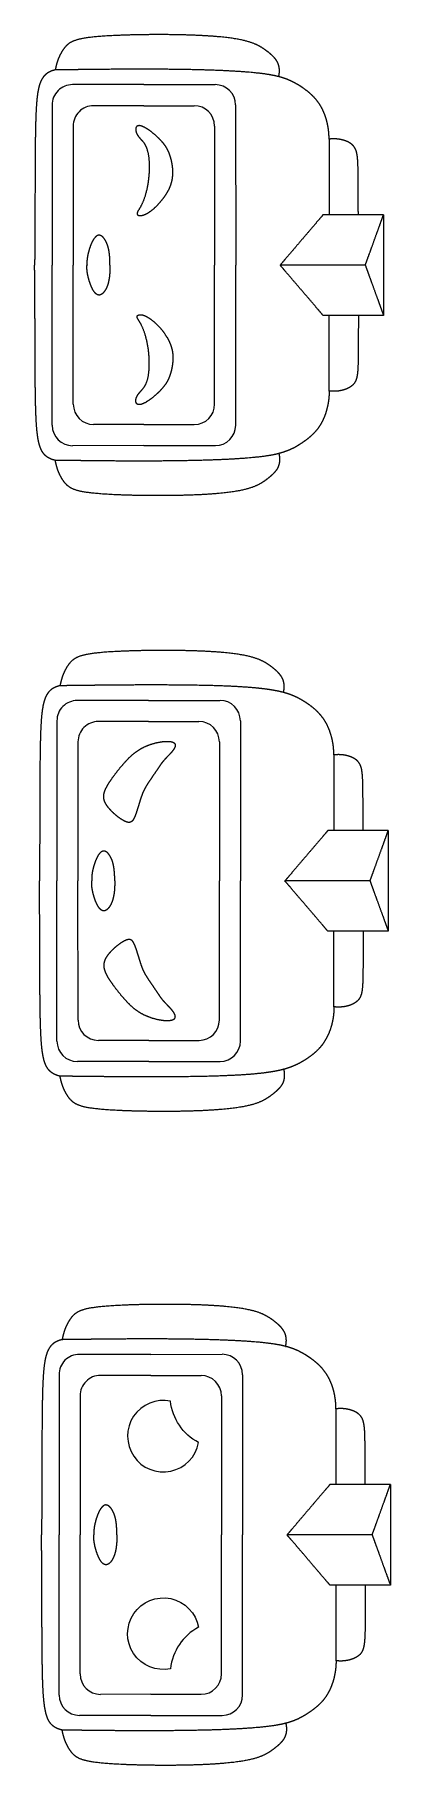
# Model space of a CAD drawing. Header units: millimetres. Extents: x -453 to 52, y -260 to 689.
# Drawn here: x -53 to 52, y -260 to 249 of the extents above; entities that cross this region are included whole.
import ezdxf

# ---------------------------------------------------------------- set-up
doc = ezdxf.new("R2010")
doc.units = ezdxf.units.MM
doc.layers.get('0').update_dxf_attribs({"linetype": 'CONTINUOUS'})

msp = doc.modelspace()

# ---------------------------------------------------------------- linework, layer by layer
for p, q in [((-20.59, 234.27), (-41.61, 234.27)), ((-20.59, 234.27), (0.42, 234.28)), ((-47.61, 228.27), (-47.59, 181.16)), ((-20.59, 228.07), (-35.4, 228.07)), ((-20.59, 228.07), (-5.78, 228.08)), ((6.42, 228.28), (6.44, 181.17)), ((-41.4, 222.07), (-41.39, 181.16)), ((0.22, 222.08), (0.24, 181.17)), ((49.97, 195.99), (49.98, 166.38)), ((-47.58, 134.05), (-47.59, 181.16)), ((-41.38, 140.25), (-41.39, 181.16)), ((0.25, 140.27), (0.24, 181.17)), ((6.45, 134.07), (6.44, 181.17)), ((44.6, 181.16), (19.53, 181.16)), ((-20.57, 134.26), (-35.38, 134.26)), ((-20.57, 134.26), (-5.75, 134.26)), ((-20.56, 128.06), (-41.58, 128.05)), ((-20.56, 128.06), (0.45, 128.07)), ((-19.19, 53.11), (-40.2, 53.1)), ((-19.19, 53.11), (1.82, 53.12)), ((-46.2, 47.1), (-46.19, 0)), ((-19.19, 46.91), (-34, 46.91)), ((-19.19, 46.91), (-4.37, 46.91)), ((7.83, 47.12), (7.84, 0.01)), ((-40, 40.9), (-39.99, 0)), ((1.63, 40.91), (1.64, 0.01)), ((51.37, 14.83), (51.38, -14.78)), ((1.65, -40.9), (1.64, 0.01)), ((7.85, -47.1), (7.84, 0.01)), ((46, -0.01), (20.93, 0)), ((-46.18, -47.11), (-46.19, 0)), ((-39.98, -40.91), (-39.99, 0)), ((-19.16, -46.9), (-33.98, -46.91)), ((-19.16, -46.9), (-4.35, -46.9)), ((-19.16, -53.1), (-40.17, -53.11)), ((-19.16, -53.1), (1.85, -53.1)), ((-18.56, -139.27), (-39.58, -139.27)), ((-18.56, -139.27), (2.45, -139.26)), ((-45.58, -145.28), (-45.56, -192.38)), ((-18.56, -145.47), (-33.38, -145.47)), ((-18.56, -145.47), (-3.75, -145.47)), ((8.45, -145.26), (8.46, -192.37)), ((-39.38, -151.48), (-39.36, -192.38)), ((2.25, -151.46), (2.26, -192.37)), ((52, -177.55), (52, -207.16)), ((-45.55, -239.49), (-45.56, -192.38)), ((-39.35, -233.29), (-39.36, -192.38)), ((2.27, -233.28), (2.26, -192.37)), ((8.48, -239.48), (8.46, -192.37)), ((46.62, -192.39), (21.56, -192.38)), ((-18.54, -239.28), (-33.35, -239.29)), ((-18.54, -239.28), (-3.72, -239.28)), ((-18.54, -245.48), (-39.55, -245.49)), ((-18.54, -245.48), (2.48, -245.48))]:
    msp.add_line(p, q)
for points in [[(-4.49, -165.22, -0.248548), (-12.75, -153.01, 2.449085)], [(-12.75, -231.76, -2.449085), (-4.49, -219.55, 0.248548)]]:
    msp.add_lwpolyline(points, format="xyb", close=True)
for centre, start, end in [((-41.61, 228.27), 90.0157, 180.0157), ((0.42, 228.28), 0.0157, 90.0157), ((-35.4, 222.07), 90.0157, 180.0157), ((-5.78, 222.08), 0.0157, 90.0157), ((-35.38, 140.26), 180.0157, 270.0157), ((-5.75, 140.26), -89.9843, 0.0157), ((-41.58, 134.05), 180.0157, 270.0157), ((0.45, 134.07), -89.9843, 0.0157), ((-40.2, 47.1), 90.0157, 180.0157), ((1.83, 47.12), 0.0157, 90.0157), ((-34, 40.91), 90.0157, 180.0157), ((-4.37, 40.91), 0.0157, 90.0157), ((-33.98, -40.91), 180.0157, 270.0157), ((-4.35, -40.9), -89.9843, 0.0157), ((-40.18, -47.11), 180.0157, 270.0157), ((1.85, -47.1), -89.9843, 0.0157), ((-39.58, -145.27), 90.0157, 180.0157), ((2.45, -145.26), 0.0157, 90.0157), ((-33.38, -151.47), 90.0157, 180.0157), ((-3.75, -151.47), 0.0157, 90.0157), ((-33.35, -233.29), 180.0157, 270.0157), ((-3.73, -233.28), -89.9843, 0.0157), ((-39.55, -239.49), 180.0157, 270.0157), ((2.48, -239.48), -89.9843, 0.0157)]:
    msp.add_arc(centre, 6, start, end)
for points in [[(19.13, 236.61), (19.2, 236.91), (19.3, 237.48), (19.37, 238.31), (19.32, 239.32), (19, 240.46), (18.46, 241.46), (17.72, 242.36), (16.85, 243.17), (15.92, 243.93), (14.93, 244.67), (13.84, 245.39), (12.55, 246.08), (10.9, 246.73), (8.79, 247.32), (6.1, 247.83), (2.81, 248.25), (-1.03, 248.57), (-5.34, 248.8), (-9.98, 248.94), (-14.79, 249), (-19.6, 248.98), (-24.23, 248.9), (-28.53, 248.76), (-32.35, 248.55), (-35.6, 248.28), (-38.22, 247.95), (-40.25, 247.52), (-41.75, 246.97), (-42.87, 246.29), (-43.72, 245.47), (-44.42, 244.53), (-45.02, 243.54), (-45.52, 242.55), (-45.9, 241.62), (-46.23, 240.62), (-46.45, 239.77), (-46.59, 239.16), (-46.67, 238.77), (-46.71, 238.59)], [(-46.71, 238.59), (-46.97, 238.53), (-47.49, 238.4), (-48.2, 238.15), (-49.04, 237.71), (-49.9, 236.97), (-50.58, 236.05), (-51.11, 234.94), (-51.52, 233.65), (-51.82, 232.17), (-52.05, 230.46), (-52.23, 228.5), (-52.36, 226.26), (-52.45, 223.71), (-52.52, 220.86), (-52.57, 217.73), (-52.6, 214.36), (-52.62, 210.83), (-52.64, 207.21), (-52.65, 203.58), (-52.65, 200.02), (-52.66, 196.6), (-52.67, 193.38), (-52.68, 190.39), (-52.7, 187.65), (-52.72, 185.19), (-52.74, 183.44), (-52.75, 182.25), (-52.77, 181.51), (-52.77, 181.16)], [(-46.71, 238.59), (-46.71, 238.59), (-46.71, 238.59), (-46.71, 238.58), (-46.71, 238.58), (-46.71, 238.58), (-46.71, 238.58), (-46.71, 238.58), (-46.71, 238.58), (-46.71, 238.58)], [(-46.68, 238.59), (-46.68, 238.59), (-46.68, 238.59), (-46.69, 238.59), (-46.69, 238.59), (-46.7, 238.59), (-46.7, 238.59), (-46.7, 238.59), (-46.71, 238.59), (-46.71, 238.59)], [(-36.2, 238.71), (-36.62, 238.71), (-37.46, 238.7), (-38.71, 238.69), (-40.39, 238.67), (-42.49, 238.64), (-44.16, 238.62), (-45.42, 238.61), (-46.26, 238.6), (-46.68, 238.59)], [(19.13, 236.61), (18.23, 236.85), (16.16, 237.29), (12.21, 237.83), (5.42, 238.34), (-5.37, 238.72), (-16.04, 238.83), (-25.48, 238.82), (-32.51, 238.76), (-36.2, 238.71)], [(33.94, 218.23), (33.94, 218.47), (33.94, 218.96), (33.91, 219.68), (33.83, 220.65), (33.65, 221.88), (33.39, 223.11), (33.06, 224.35), (32.64, 225.57), (32.13, 226.77), (31.52, 227.92), (30.81, 229.02), (30.01, 230.04), (29.13, 230.98), (28.18, 231.84), (27.2, 232.62), (26.2, 233.34), (25.2, 234), (24.18, 234.61), (23.11, 235.18), (21.95, 235.7), (20.91, 236.09), (20.06, 236.36), (19.45, 236.53), (19.13, 236.61)], [(-22.57, 222.05), (-22.47, 222.12), (-22.22, 222.22), (-21.76, 222.25), (-20.96, 222.03), (-19.76, 221.39), (-18.48, 220.49), (-17.25, 219.48), (-16.14, 218.45), (-15.21, 217.47), (-14.45, 216.54), (-13.85, 215.62), (-13.37, 214.68), (-12.96, 213.67), (-12.62, 212.58), (-12.34, 211.41), (-12.14, 210.18), (-12.03, 208.92), (-12.05, 207.64), (-12.2, 206.36), (-12.52, 205.08), (-13.02, 203.79), (-13.69, 202.5), (-14.53, 201.21), (-15.53, 199.93), (-16.64, 198.71), (-17.82, 197.62), (-19, 196.72), (-20.13, 196.08), (-21.12, 195.74), (-21.91, 195.7), (-22.44, 195.89), (-22.66, 196.24), (-22.56, 196.69), (-22.19, 197.31), (-21.63, 198.19), (-20.98, 199.44), (-20.34, 201.1), (-19.77, 203.12), (-19.32, 205.42), (-19.05, 207.83), (-18.96, 210.21), (-19.06, 212.4), (-19.35, 214.29), (-19.79, 215.78), (-20.36, 216.89), (-21.01, 217.71), (-21.67, 218.39), (-22.28, 219.08), (-22.76, 219.88), (-23.03, 220.77), (-23.02, 221.42), (-22.86, 221.8), (-22.68, 221.98), (-22.57, 222.05)], [(42.56, 195.99), (42.56, 196.59), (42.55, 197.76), (42.55, 199.46), (42.54, 201.59), (42.53, 204.04), (42.52, 206.26), (42.51, 208.25), (42.47, 210.02), (42.42, 211.56), (42.32, 212.87), (42.16, 213.99), (41.92, 214.92), (41.56, 215.69), (41.07, 216.35), (40.43, 216.9), (39.67, 217.36), (38.82, 217.74), (37.9, 218.02), (36.93, 218.22), (35.95, 218.32), (35.15, 218.33), (34.55, 218.3), (34.15, 218.26), (33.94, 218.23)], [(33.94, 218.23), (33.94, 217.34), (33.94, 215.56), (33.95, 212.89), (33.95, 209.33), (33.95, 204.88), (33.95, 201.32), (33.95, 198.65), (33.95, 196.87), (33.95, 195.98)], [(32.17, 195.98), (31.67, 195.39), (30.66, 194.2), (29.14, 192.43), (27.11, 190.06), (24.59, 187.09), (22.56, 184.72), (21.05, 182.94), (20.03, 181.76), (19.53, 181.16)], [(33.95, 195.98), (33.88, 195.98), (33.74, 195.98), (33.53, 195.98), (33.24, 195.98), (32.89, 195.98), (32.6, 195.98), (32.39, 195.98), (32.24, 195.98), (32.17, 195.98)], [(42.56, 195.99), (42.21, 195.99), (41.53, 195.99), (40.49, 195.99), (39.12, 195.99), (37.4, 195.99), (36.02, 195.98), (34.99, 195.98), (34.3, 195.98), (33.95, 195.98)], [(49.97, 195.99), (49.67, 195.99), (49.08, 195.99), (48.19, 195.99), (47, 195.99), (45.52, 195.99), (44.34, 195.99), (43.45, 195.99), (42.85, 195.99), (42.56, 195.99)], [(44.6, 181.16), (44.81, 181.75), (45.24, 182.94), (45.89, 184.72), (46.75, 187.09), (47.82, 190.06), (48.68, 192.43), (49.32, 194.21), (49.75, 195.4), (49.97, 195.99)], [(-30.58, 181.16), (-30.57, 181.32), (-30.57, 181.63), (-30.58, 182.1), (-30.59, 182.71), (-30.63, 183.47), (-30.7, 184.22), (-30.79, 184.97), (-30.92, 185.72), (-31.09, 186.46), (-31.33, 187.2), (-31.63, 187.92), (-32, 188.62), (-32.44, 189.23), (-32.95, 189.71), (-33.49, 189.98), (-34.05, 190), (-34.61, 189.73), (-35.14, 189.18), (-35.64, 188.41), (-36.09, 187.48), (-36.48, 186.45), (-36.8, 185.41), (-37.06, 184.4), (-37.24, 183.45), (-37.35, 182.58), (-37.38, 181.97), (-37.36, 181.55), (-37.34, 181.29), (-37.33, 181.16)], [(-46.68, 123.73), (-46.94, 123.79), (-47.46, 123.92), (-48.17, 124.17), (-49.01, 124.61), (-49.87, 125.35), (-50.55, 126.27), (-51.08, 127.37), (-51.49, 128.66), (-51.79, 130.15), (-52.03, 131.86), (-52.2, 133.81), (-52.33, 136.06), (-52.43, 138.6), (-52.5, 141.45), (-52.55, 144.59), (-52.58, 147.95), (-52.61, 151.48), (-52.62, 155.1), (-52.63, 158.73), (-52.64, 162.29), (-52.65, 165.71), (-52.66, 168.94), (-52.68, 171.93), (-52.7, 174.66), (-52.72, 177.12), (-52.74, 178.87), (-52.75, 180.06), (-52.77, 180.8), (-52.77, 181.16)], [(-30.58, 181.16), (-30.57, 181.01), (-30.57, 180.7), (-30.58, 180.23), (-30.59, 179.62), (-30.63, 178.86), (-30.7, 178.1), (-30.79, 177.36), (-30.92, 176.61), (-31.09, 175.87), (-31.32, 175.13), (-31.62, 174.4), (-32, 173.71), (-32.44, 173.09), (-32.94, 172.62), (-33.49, 172.34), (-34.05, 172.33), (-34.6, 172.6), (-35.14, 173.14), (-35.63, 173.91), (-36.08, 174.85), (-36.47, 175.87), (-36.8, 176.92), (-37.05, 177.93), (-37.24, 178.88), (-37.35, 179.74), (-37.37, 180.36), (-37.36, 180.78), (-37.34, 181.04), (-37.33, 181.16)], [(32.18, 166.38), (31.67, 166.97), (30.66, 168.15), (29.14, 169.93), (27.12, 172.29), (24.59, 175.25), (22.56, 177.62), (21.05, 179.39), (20.03, 180.57), (19.53, 181.16)], [(44.6, 181.16), (44.81, 180.57), (45.24, 179.38), (45.89, 177.61), (46.75, 175.25), (47.82, 172.29), (48.68, 169.93), (49.33, 168.15), (49.76, 166.97), (49.98, 166.38)], [(-22.55, 140.28), (-22.45, 140.21), (-22.2, 140.11), (-21.73, 140.08), (-20.93, 140.3), (-19.74, 140.94), (-18.46, 141.84), (-17.23, 142.85), (-16.12, 143.88), (-15.19, 144.86), (-14.44, 145.8), (-13.83, 146.71), (-13.35, 147.65), (-12.94, 148.66), (-12.6, 149.75), (-12.33, 150.92), (-12.12, 152.15), (-12.02, 153.42), (-12.03, 154.7), (-12.19, 155.98), (-12.51, 157.26), (-13.01, 158.54), (-13.68, 159.83), (-14.52, 161.13), (-15.52, 162.4), (-16.63, 163.62), (-17.81, 164.71), (-19, 165.61), (-20.12, 166.25), (-21.11, 166.59), (-21.9, 166.63), (-22.43, 166.44), (-22.65, 166.09), (-22.55, 165.64), (-22.18, 165.02), (-21.62, 164.14), (-20.97, 162.89), (-20.33, 161.23), (-19.76, 159.21), (-19.31, 156.92), (-19.03, 154.5), (-18.94, 152.12), (-19.04, 149.93), (-19.33, 148.04), (-19.77, 146.55), (-20.34, 145.44), (-20.99, 144.62), (-21.65, 143.94), (-22.26, 143.25), (-22.74, 142.45), (-23.01, 141.56), (-23, 140.91), (-22.83, 140.53), (-22.66, 140.35), (-22.55, 140.28)], [(33.96, 166.38), (33.89, 166.38), (33.75, 166.38), (33.53, 166.38), (33.25, 166.38), (32.89, 166.38), (32.61, 166.38), (32.39, 166.38), (32.25, 166.38), (32.18, 166.38)], [(42.57, 166.38), (42.56, 165.78), (42.56, 164.61), (42.56, 162.91), (42.55, 160.77), (42.55, 158.33), (42.54, 156.11), (42.52, 154.11), (42.49, 152.35), (42.43, 150.81), (42.34, 149.49), (42.18, 148.38), (41.94, 147.45), (41.58, 146.67), (41.09, 146.02), (40.45, 145.46), (39.69, 145), (38.84, 144.63), (37.92, 144.34), (36.95, 144.15), (35.97, 144.04), (35.17, 144.03), (34.57, 144.07), (34.17, 144.11), (33.96, 144.13)], [(33.96, 144.13), (33.96, 145.02), (33.96, 146.8), (33.96, 149.47), (33.96, 153.03), (33.96, 157.48), (33.96, 161.04), (33.96, 163.71), (33.96, 165.49), (33.96, 166.38)], [(42.57, 166.38), (42.22, 166.38), (41.53, 166.38), (40.5, 166.38), (39.12, 166.38), (37.4, 166.38), (36.03, 166.38), (35, 166.38), (34.31, 166.38), (33.96, 166.38)], [(49.98, 166.38), (49.68, 166.38), (49.09, 166.38), (48.2, 166.38), (47.01, 166.38), (45.53, 166.38), (44.34, 166.38), (43.46, 166.38), (42.86, 166.38), (42.57, 166.38)], [(33.96, 144.13), (33.96, 143.89), (33.96, 143.41), (33.93, 142.68), (33.85, 141.71), (33.67, 140.48), (33.42, 139.25), (33.08, 138.02), (32.66, 136.79), (32.15, 135.6), (31.55, 134.44), (30.84, 133.34), (30.04, 132.32), (29.15, 131.38), (28.21, 130.52), (27.23, 129.74), (26.23, 129.02), (25.23, 128.36), (24.21, 127.75), (23.14, 127.18), (21.98, 126.66), (20.94, 126.27), (20.09, 126), (19.48, 125.83), (19.16, 125.74)], [(19.16, 125.74), (19.23, 125.45), (19.33, 124.87), (19.41, 124.05), (19.35, 123.03), (19.04, 121.9), (18.49, 120.89), (17.75, 120), (16.89, 119.18), (15.95, 118.42), (14.97, 117.68), (13.88, 116.96), (12.58, 116.27), (10.94, 115.62), (8.82, 115.03), (6.13, 114.52), (2.85, 114.1), (-0.99, 113.77), (-5.3, 113.54), (-9.94, 113.4), (-14.75, 113.34), (-19.56, 113.35), (-24.19, 113.43), (-28.49, 113.57), (-32.31, 113.78), (-35.56, 114.04), (-38.19, 114.38), (-40.21, 114.8), (-41.72, 115.35), (-42.83, 116.03), (-43.69, 116.85), (-44.39, 117.79), (-44.99, 118.78), (-45.48, 119.77), (-45.87, 120.7), (-46.2, 121.7), (-46.42, 122.55), (-46.56, 123.16), (-46.64, 123.54), (-46.68, 123.73)], [(-46.68, 123.73), (-46.68, 123.73), (-46.68, 123.73), (-46.68, 123.73), (-46.68, 123.74), (-46.68, 123.74), (-46.68, 123.74), (-46.68, 123.74), (-46.68, 123.74), (-46.68, 123.74)], [(-46.65, 123.73), (-46.65, 123.73), (-46.65, 123.73), (-46.65, 123.73), (-46.66, 123.73), (-46.66, 123.73), (-46.67, 123.73), (-46.67, 123.73), (-46.67, 123.73), (-46.68, 123.73)], [(-36.17, 123.61), (-36.59, 123.61), (-37.43, 123.62), (-38.68, 123.64), (-40.36, 123.66), (-42.46, 123.68), (-44.13, 123.7), (-45.39, 123.71), (-46.23, 123.72), (-46.65, 123.73)], [(19.16, 125.74), (18.26, 125.5), (16.19, 125.06), (12.24, 124.52), (5.45, 124), (-5.34, 123.62), (-16, 123.5), (-25.45, 123.51), (-32.48, 123.57), (-36.17, 123.61)], [(-45.28, 57.43), (-45.28, 57.43), (-45.29, 57.43), (-45.29, 57.42), (-45.3, 57.42), (-45.3, 57.42)], [(-45.3, 57.42), (-45.3, 57.42), (-45.3, 57.42), (-45.3, 57.42), (-45.3, 57.42), (-45.3, 57.41)], [(-34.8, 57.55), (-35.22, 57.55), (-36.05, 57.54), (-37.31, 57.52), (-38.99, 57.5), (-41.08, 57.48), (-42.76, 57.46), (-44.02, 57.44), (-44.86, 57.43), (-45.28, 57.43)], [(-23.21, 19.04), (-23.14, 19.22), (-23, 19.58), (-22.8, 20.18), (-22.51, 21.05), (-22.16, 22.19), (-21.82, 23.31), (-21.5, 24.35), (-21.18, 25.28), (-20.84, 26.13), (-20.46, 26.94), (-20, 27.77), (-19.44, 28.67), (-18.78, 29.65), (-18.07, 30.69), (-17.36, 31.72), (-16.71, 32.68), (-16.14, 33.53), (-15.66, 34.24), (-15.22, 34.85), (-14.73, 35.44), (-14.12, 36.09), (-13.38, 36.84), (-12.57, 37.7), (-11.84, 38.59), (-11.35, 39.45), (-11.25, 40.18), (-11.63, 40.72), (-12.48, 41.03), (-13.7, 41.12), (-15.16, 41.01), (-16.75, 40.73), (-18.32, 40.31), (-19.82, 39.76), (-21.2, 39.09), (-22.47, 38.32), (-23.64, 37.44), (-24.74, 36.46), (-25.79, 35.38), (-26.83, 34.22), (-27.85, 32.99), (-28.83, 31.74), (-29.76, 30.49), (-30.61, 29.28), (-31.34, 28.12), (-31.92, 27.03), (-32.3, 26.01), (-32.47, 25.04), (-32.41, 24.11), (-32.11, 23.19), (-31.59, 22.25), (-30.87, 21.31), (-30, 20.39), (-29.05, 19.51), (-28.07, 18.72), (-27.13, 18.06), (-26.28, 17.57), (-25.53, 17.26), (-24.9, 17.17), (-24.38, 17.29), (-23.94, 17.64), (-23.64, 18.1), (-23.43, 18.54), (-23.29, 18.87), (-23.21, 19.04)], [(43.96, 14.82), (43.96, 15.42), (43.96, 16.6), (43.95, 18.3), (43.95, 20.43), (43.94, 22.87), (43.93, 25.1), (43.91, 27.09), (43.88, 28.85), (43.82, 30.39), (43.72, 31.71), (43.57, 32.82), (43.32, 33.75), (42.96, 34.53), (42.47, 35.19), (41.84, 35.74), (41.08, 36.2), (40.22, 36.57), (39.3, 36.86), (38.34, 37.05), (37.35, 37.16), (36.56, 37.17), (35.95, 37.13), (35.55, 37.09), (35.35, 37.07)], [(35.35, 37.07), (35.35, 36.18), (35.35, 34.4), (35.35, 31.73), (35.35, 28.17), (35.35, 23.72), (35.35, 20.16), (35.36, 17.49), (35.36, 15.71), (35.36, 14.82)], [(33.58, 14.82), (33.07, 14.23), (32.06, 13.04), (30.54, 11.26), (28.52, 8.89), (25.99, 5.93), (23.97, 3.56), (22.45, 1.78), (21.44, 0.59), (20.93, 0)], [(35.36, 14.82), (35, 14.82), (34.64, 14.82), (34.29, 14.82), (33.93, 14.82), (33.58, 14.82)], [(46, -0.01), (46.21, 0.59), (46.64, 1.77), (47.29, 3.55), (48.15, 5.93), (49.22, 8.89), (50.08, 11.27), (50.73, 13.05), (51.16, 14.24), (51.37, 14.83)], [(-29.17, 0), (-29.17, 0.16), (-29.17, 0.47), (-29.17, 0.93), (-29.19, 1.55), (-29.23, 2.31), (-29.3, 3.06), (-29.39, 3.81), (-29.52, 4.55), (-29.69, 5.29), (-29.92, 6.03), (-30.22, 6.76), (-30.6, 7.45), (-31.04, 8.07), (-31.54, 8.55), (-32.09, 8.82), (-32.65, 8.84), (-33.2, 8.56), (-33.74, 8.02), (-34.24, 7.25), (-34.68, 6.31), (-35.07, 5.29), (-35.4, 4.24), (-35.65, 3.23), (-35.84, 2.28), (-35.94, 1.42), (-35.97, 0.8), (-35.96, 0.38), (-35.94, 0.12), (-35.92, 0)], [(33.58, -14.78), (33.08, -14.19), (32.07, -13.01), (30.55, -11.24), (28.52, -8.87), (25.99, -5.91), (23.97, -3.55), (22.45, -1.77), (21.44, -0.59), (20.93, 0)], [(-29.17, 0), (-29.17, -0.16), (-29.17, -0.47), (-29.17, -0.93), (-29.19, -1.55), (-29.23, -2.31), (-29.29, -3.06), (-29.39, -3.81), (-29.51, -4.55), (-29.69, -5.29), (-29.92, -6.03), (-30.22, -6.76), (-30.59, -7.45), (-31.04, -8.07), (-31.54, -8.55), (-32.08, -8.82), (-32.64, -8.84), (-33.2, -8.57), (-33.73, -8.02), (-34.23, -7.25), (-34.68, -6.32), (-35.07, -5.29), (-35.4, -4.25), (-35.65, -3.24), (-35.83, -2.29), (-35.94, -1.42), (-35.97, -0.81), (-35.96, -0.39), (-35.94, -0.13), (-35.92, 0)], [(46, -0.01), (46.21, -0.6), (46.65, -1.78), (47.29, -3.55), (48.15, -5.92), (49.23, -8.87), (50.09, -11.24), (50.73, -13.01), (51.16, -14.19), (51.38, -14.78)], [(35.37, -14.78), (35.01, -14.78), (34.65, -14.78), (34.3, -14.78), (33.94, -14.78), (33.58, -14.78)], [(43.97, -14.78), (43.97, -15.38), (43.97, -16.56), (43.96, -18.26), (43.96, -20.39), (43.95, -22.84), (43.94, -25.06), (43.92, -27.05), (43.89, -28.81), (43.84, -30.35), (43.74, -31.67), (43.59, -32.78), (43.34, -33.71), (42.98, -34.49), (42.49, -35.15), (41.86, -35.7), (41.1, -36.16), (40.24, -36.54), (39.32, -36.82), (38.36, -37.02), (37.37, -37.12), (36.58, -37.13), (35.97, -37.1), (35.57, -37.06), (35.37, -37.03)], [(35.37, -37.03), (35.37, -36.14), (35.37, -34.36), (35.37, -31.69), (35.37, -28.13), (35.37, -23.68), (35.37, -20.12), (35.37, -17.45), (35.37, -15.67), (35.37, -14.78)], [(-23.2, -19.04), (-23.13, -19.21), (-22.99, -19.58), (-22.78, -20.18), (-22.5, -21.05), (-22.15, -22.19), (-21.81, -23.31), (-21.48, -24.35), (-21.16, -25.28), (-20.83, -26.13), (-20.45, -26.93), (-19.98, -27.76), (-19.42, -28.66), (-18.77, -29.65), (-18.06, -30.68), (-17.35, -31.72), (-16.69, -32.68), (-16.12, -33.52), (-15.64, -34.23), (-15.2, -34.85), (-14.71, -35.43), (-14.1, -36.08), (-13.36, -36.83), (-12.55, -37.69), (-11.82, -38.59), (-11.33, -39.44), (-11.23, -40.18), (-11.61, -40.71), (-12.45, -41.02), (-13.67, -41.12), (-15.14, -41.01), (-16.72, -40.72), (-18.3, -40.3), (-19.79, -39.75), (-21.18, -39.09), (-22.45, -38.32), (-23.62, -37.44), (-24.72, -36.46), (-25.77, -35.38), (-26.81, -34.22), (-27.83, -32.99), (-28.81, -31.74), (-29.75, -30.5), (-30.6, -29.28), (-31.33, -28.12), (-31.9, -27.03), (-32.29, -26.01), (-32.46, -25.05), (-32.4, -24.11), (-32.1, -23.19), (-31.57, -22.25), (-30.85, -21.31), (-29.99, -20.39), (-29.04, -19.51), (-28.06, -18.72), (-27.12, -18.06), (-26.27, -17.57), (-25.52, -17.26), (-24.89, -17.17), (-24.37, -17.29), (-23.93, -17.64), (-23.63, -18.1), (-23.42, -18.54), (-23.27, -18.87), (-23.2, -19.04)], [(-45.27, -57.43), (-45.27, -57.43), (-45.27, -57.43), (-45.27, -57.43), (-45.27, -57.43), (-45.27, -57.42)], [(-45.24, -57.44), (-45.25, -57.44), (-45.26, -57.44), (-45.26, -57.43), (-45.27, -57.43), (-45.27, -57.43)], [(-34.77, -57.55), (-35.18, -57.55), (-36.02, -57.54), (-37.28, -57.53), (-38.96, -57.51), (-41.05, -57.48), (-42.73, -57.47), (-43.99, -57.45), (-44.83, -57.44), (-45.24, -57.44)], [(21.16, -136.93), (21.22, -136.63), (21.33, -136.06), (21.4, -135.23), (21.35, -134.22), (21.03, -133.09), (20.48, -132.08), (19.74, -131.19), (18.88, -130.37), (17.94, -129.61), (16.96, -128.87), (15.87, -128.15), (14.57, -127.46), (12.93, -126.81), (10.81, -126.22), (8.13, -125.71), (4.84, -125.29), (1, -124.97), (-3.31, -124.74), (-7.95, -124.6), (-12.76, -124.54), (-17.57, -124.56), (-22.2, -124.64), (-26.5, -124.79), (-30.32, -124.99), (-33.57, -125.26), (-36.2, -125.6), (-38.22, -126.02), (-39.72, -126.57), (-40.84, -127.25), (-41.69, -128.07), (-42.4, -129.01), (-42.99, -130.01), (-43.49, -130.99), (-43.88, -131.92), (-44.2, -132.92), (-44.42, -133.77), (-44.56, -134.38), (-44.64, -134.77), (-44.68, -134.96)], [(-44.68, -134.96), (-44.95, -135.01), (-45.46, -135.14), (-46.17, -135.39), (-47.01, -135.83), (-47.87, -136.57), (-48.56, -137.49), (-49.08, -138.6), (-49.49, -139.89), (-49.79, -141.38), (-50.02, -143.08), (-50.2, -145.04), (-50.33, -147.28), (-50.43, -149.83), (-50.49, -152.68), (-50.54, -155.81), (-50.57, -159.18), (-50.6, -162.71), (-50.61, -166.33), (-50.62, -169.96), (-50.63, -173.52), (-50.63, -176.94), (-50.64, -180.17), (-50.66, -183.16), (-50.67, -185.89), (-50.69, -188.35), (-50.71, -190.1), (-50.73, -191.29), (-50.74, -192.03), (-50.74, -192.39)], [(-44.65, -134.95), (-44.65, -134.95), (-44.65, -134.95), (-44.66, -134.95), (-44.66, -134.95), (-44.67, -134.95), (-44.67, -134.95), (-44.68, -134.96), (-44.68, -134.96), (-44.68, -134.96)], [(-44.68, -134.96), (-44.68, -134.96), (-44.68, -134.96), (-44.68, -134.96), (-44.68, -134.96), (-44.68, -134.96), (-44.68, -134.96), (-44.68, -134.96), (-44.68, -134.96), (-44.68, -134.96)], [(-34.17, -134.83), (-34.59, -134.83), (-35.43, -134.84), (-36.69, -134.86), (-38.36, -134.88), (-40.46, -134.9), (-42.14, -134.92), (-43.39, -134.94), (-44.23, -134.95), (-44.65, -134.95)], [(21.16, -136.93), (20.26, -136.69), (18.18, -136.25), (14.24, -135.71), (7.45, -135.2), (-3.34, -134.83), (-14.01, -134.71), (-23.46, -134.72), (-30.48, -134.79), (-34.17, -134.83)], [(35.97, -155.31), (35.97, -155.07), (35.97, -154.59), (35.94, -153.86), (35.85, -152.89), (35.68, -151.66), (35.42, -150.43), (35.09, -149.2), (34.67, -147.97), (34.16, -146.78), (33.55, -145.62), (32.84, -144.53), (32.04, -143.5), (31.15, -142.56), (30.21, -141.71), (29.23, -140.92), (28.23, -140.21), (27.23, -139.55), (26.21, -138.93), (25.14, -138.37), (23.98, -137.84), (22.94, -137.46), (22.08, -137.19), (21.47, -137.01), (21.16, -136.93)], [(44.59, -177.55), (44.58, -176.96), (44.58, -175.78), (44.58, -174.08), (44.57, -171.95), (44.56, -169.5), (44.55, -167.28), (44.53, -165.29), (44.5, -163.52), (44.45, -161.99), (44.35, -160.67), (44.19, -159.56), (43.95, -158.63), (43.59, -157.85), (43.1, -157.19), (42.46, -156.64), (41.7, -156.18), (40.85, -155.8), (39.92, -155.52), (38.96, -155.32), (37.98, -155.22), (37.18, -155.21), (36.58, -155.25), (36.17, -155.28), (35.97, -155.31)], [(35.97, -155.31), (35.97, -156.2), (35.97, -157.98), (35.97, -160.65), (35.98, -164.21), (35.98, -168.66), (35.98, -172.22), (35.98, -174.89), (35.98, -176.67), (35.98, -177.56)], [(34.2, -177.56), (33.69, -178.15), (32.68, -179.34), (31.17, -181.12), (29.14, -183.49), (26.61, -186.45), (24.59, -188.82), (23.07, -190.6), (22.06, -191.79), (21.56, -192.38)], [(35.98, -177.56), (35.91, -177.56), (35.77, -177.56), (35.55, -177.56), (35.27, -177.56), (34.91, -177.56), (34.63, -177.56), (34.41, -177.56), (34.27, -177.56), (34.2, -177.56)], [(44.59, -177.55), (44.24, -177.55), (43.55, -177.55), (42.52, -177.56), (41.14, -177.56), (39.42, -177.56), (38.05, -177.56), (37.01, -177.56), (36.33, -177.56), (35.98, -177.56)], [(52, -177.55), (51.7, -177.55), (51.11, -177.55), (50.22, -177.55), (49.03, -177.55), (47.55, -177.55), (46.36, -177.55), (45.47, -177.55), (44.88, -177.55), (44.59, -177.55)], [(46.62, -192.39), (46.84, -191.79), (47.27, -190.61), (47.91, -188.83), (48.77, -186.45), (49.85, -183.48), (50.71, -181.11), (51.35, -179.33), (51.78, -178.14), (52, -177.55)], [(-28.55, -192.38), (-28.55, -192.22), (-28.55, -191.91), (-28.55, -191.45), (-28.56, -190.83), (-28.61, -190.07), (-28.67, -189.32), (-28.76, -188.57), (-28.89, -187.83), (-29.06, -187.08), (-29.3, -186.35), (-29.6, -185.62), (-29.97, -184.93), (-30.42, -184.31), (-30.92, -183.83), (-31.46, -183.56), (-32.02, -183.54), (-32.58, -183.82), (-33.11, -184.36), (-33.61, -185.13), (-34.06, -186.07), (-34.45, -187.09), (-34.77, -188.13), (-35.03, -189.15), (-35.21, -190.1), (-35.32, -190.96), (-35.35, -191.58), (-35.34, -191.99), (-35.31, -192.26), (-35.3, -192.38)], [(-44.65, -249.81), (-44.91, -249.75), (-45.43, -249.62), (-46.14, -249.37), (-46.98, -248.93), (-47.84, -248.2), (-48.53, -247.28), (-49.06, -246.17), (-49.46, -244.88), (-49.76, -243.39), (-50, -241.69), (-50.17, -239.73), (-50.31, -237.49), (-50.4, -234.94), (-50.47, -232.09), (-50.52, -228.96), (-50.56, -225.59), (-50.58, -222.06), (-50.59, -218.44), (-50.61, -214.81), (-50.62, -211.25), (-50.63, -207.83), (-50.64, -204.6), (-50.65, -201.61), (-50.67, -198.88), (-50.69, -196.42), (-50.71, -194.67), (-50.73, -193.48), (-50.74, -192.74), (-50.74, -192.39)], [(-28.55, -192.38), (-28.55, -192.53), (-28.54, -192.85), (-28.55, -193.31), (-28.56, -193.93), (-28.6, -194.69), (-28.67, -195.44), (-28.76, -196.19), (-28.89, -196.93), (-29.06, -197.67), (-29.29, -198.41), (-29.59, -199.14), (-29.97, -199.83), (-30.41, -200.45), (-30.92, -200.93), (-31.46, -201.2), (-32.02, -201.22), (-32.57, -200.94), (-33.11, -200.4), (-33.61, -199.63), (-34.06, -198.7), (-34.45, -197.67), (-34.77, -196.63), (-35.03, -195.61), (-35.21, -194.67), (-35.32, -193.8), (-35.35, -193.19), (-35.34, -192.77), (-35.31, -192.51), (-35.3, -192.38)], [(34.21, -207.16), (33.7, -206.57), (32.69, -205.39), (31.17, -203.62), (29.15, -201.25), (26.62, -198.29), (24.59, -195.93), (23.07, -194.15), (22.06, -192.97), (21.56, -192.38)], [(46.62, -192.39), (46.84, -192.98), (47.27, -194.16), (47.92, -195.93), (48.78, -198.3), (49.85, -201.25), (50.71, -203.62), (51.36, -205.39), (51.79, -206.57), (52, -207.16)], [(35.99, -207.16), (35.92, -207.16), (35.78, -207.16), (35.56, -207.16), (35.28, -207.16), (34.92, -207.16), (34.64, -207.16), (34.42, -207.16), (34.28, -207.16), (34.21, -207.16)], [(44.59, -207.16), (44.59, -207.76), (44.59, -208.94), (44.59, -210.63), (44.58, -212.77), (44.57, -215.21), (44.57, -217.44), (44.55, -219.43), (44.52, -221.19), (44.46, -222.73), (44.37, -224.05), (44.21, -225.16), (43.97, -226.09), (43.61, -226.87), (43.11, -227.53), (42.48, -228.08), (41.72, -228.54), (40.87, -228.92), (39.94, -229.2), (38.98, -229.4), (38, -229.5), (37.2, -229.51), (36.6, -229.48), (36.19, -229.44), (35.99, -229.41)], [(35.99, -229.41), (35.99, -228.52), (35.99, -226.74), (35.99, -224.07), (35.99, -220.51), (35.99, -216.06), (35.99, -212.5), (35.99, -209.83), (35.99, -208.05), (35.99, -207.16)], [(44.59, -207.16), (44.25, -207.16), (43.56, -207.16), (42.53, -207.16), (41.15, -207.16), (39.43, -207.16), (38.06, -207.16), (37.02, -207.16), (36.33, -207.16), (35.99, -207.16)], [(52, -207.16), (51.71, -207.16), (51.11, -207.16), (50.23, -207.16), (49.04, -207.16), (47.56, -207.16), (46.37, -207.16), (45.48, -207.16), (44.89, -207.16), (44.59, -207.16)], [(35.99, -229.41), (35.99, -229.65), (35.99, -230.14), (35.96, -230.86), (35.88, -231.83), (35.7, -233.06), (35.45, -234.29), (35.11, -235.53), (34.69, -236.75), (34.18, -237.95), (33.57, -239.1), (32.87, -240.2), (32.07, -241.22), (31.18, -242.16), (30.24, -243.02), (29.25, -243.8), (28.26, -244.52), (27.25, -245.18), (26.24, -245.79), (25.17, -246.36), (24.01, -246.89), (22.97, -247.27), (22.11, -247.54), (21.5, -247.72), (21.19, -247.8)], [(21.19, -247.8), (21.25, -248.1), (21.36, -248.67), (21.43, -249.5), (21.38, -250.51), (21.06, -251.65), (20.52, -252.65), (19.78, -253.55), (18.91, -254.36), (17.98, -255.12), (16.99, -255.86), (15.91, -256.58), (14.61, -257.27), (12.97, -257.92), (10.85, -258.51), (8.16, -259.03), (4.88, -259.45), (1.03, -259.77), (-3.27, -260), (-7.91, -260.15), (-12.72, -260.21), (-17.53, -260.19), (-22.17, -260.11), (-26.46, -259.97), (-30.28, -259.77), (-33.53, -259.5), (-36.16, -259.17), (-38.18, -258.74), (-39.69, -258.2), (-40.8, -257.52), (-41.66, -256.7), (-42.36, -255.75), (-42.96, -254.76), (-43.45, -253.77), (-43.84, -252.85), (-44.17, -251.84), (-44.39, -250.99), (-44.53, -250.38), (-44.61, -250), (-44.65, -249.81)], [(21.19, -247.8), (20.29, -248.04), (18.21, -248.48), (14.27, -249.03), (7.48, -249.54), (-3.31, -249.92), (-13.98, -250.04), (-23.43, -250.03), (-30.45, -249.97), (-34.14, -249.93)], [(-44.65, -249.81), (-44.65, -249.81), (-44.65, -249.81), (-44.65, -249.81), (-44.65, -249.81), (-44.65, -249.81), (-44.65, -249.8), (-44.65, -249.8), (-44.65, -249.8), (-44.65, -249.8)], [(-44.62, -249.82), (-44.62, -249.82), (-44.62, -249.82), (-44.63, -249.81), (-44.63, -249.81), (-44.64, -249.81), (-44.64, -249.81), (-44.64, -249.81), (-44.65, -249.81), (-44.65, -249.81)], [(-34.14, -249.93), (-34.56, -249.93), (-35.4, -249.92), (-36.66, -249.9), (-38.33, -249.89), (-40.43, -249.86), (-42.1, -249.84), (-43.36, -249.83), (-44.2, -249.82), (-44.62, -249.82)]]:
    msp.add_open_spline(points, degree=5)
for points, knots in [([(20.53, 55.45), (20.6, 55.74), (20.7, 56.32), (20.78, 57.15), (20.72, 58.16), (20.41, 59.29), (19.86, 60.3), (19.12, 61.19), (18.25, 62.01), (17.32, 62.77), (16.33, 63.51), (15.25, 64.22), (13.95, 64.92), (12.3, 65.57), (10.19, 66.16), (7.5, 66.67), (4.21, 67.09), (0.37, 67.41), (-3.94, 67.64), (-8.58, 67.78), (-13.39, 67.83), (-18.2, 67.82), (-22.84, 67.73), (-27.13, 67.59), (-30.95, 67.39), (-34.2, 67.12), (-36.83, 66.78), (-38.85, 66.35), (-40.35, 65.81), (-41.47, 65.13), (-42.32, 64.31), (-43.02, 63.36), (-43.62, 62.37), (-44.11, 61.38), (-44.5, 60.46), (-44.83, 59.45), (-45.05, 58.6), (-45.19, 57.99), (-45.27, 57.61), (-45.3, 57.42)], [0, 0, 0, 0, 0, 0, 0.0285714, 0.0571429, 0.0857143, 0.1142857, 0.1428571, 0.1714286, 0.2, 0.2285714, 0.2571429, 0.2857143, 0.3142857, 0.3428571, 0.3714286, 0.4, 0.4285714, 0.4571429, 0.4857143, 0.5142857, 0.5428571, 0.5714286, 0.6, 0.6285714, 0.6571429, 0.6857143, 0.7142857, 0.7428571, 0.7714286, 0.8, 0.8285714, 0.8571429, 0.8857143, 0.9142857, 0.9428571, 0.9714286, 0.9997666, 0.9997666, 0.9997666, 0.9997666, 0.9997666, 0.9997666]), ([(-45.3, 57.42), (-45.57, 57.37), (-46.08, 57.24), (-46.79, 56.99), (-47.63, 56.55), (-48.49, 55.81), (-49.18, 54.89), (-49.71, 53.79), (-50.11, 52.5), (-50.41, 51.01), (-50.65, 49.31), (-50.82, 47.35), (-50.95, 45.11), (-51.05, 42.57), (-51.12, 39.71), (-51.17, 36.58), (-51.2, 33.21), (-51.22, 29.68), (-51.23, 26.06), (-51.24, 22.43), (-51.25, 18.87), (-51.26, 15.45), (-51.27, 12.22), (-51.28, 9.23), (-51.3, 6.49), (-51.32, 4.03), (-51.33, 2.28), (-51.35, 1.09), (-51.36, 0.35), (-51.37, -0.01)], [0.0008218, 0.0008218, 0.0008218, 0.0008218, 0.0008218, 0.0008218, 0.04, 0.08, 0.12, 0.16, 0.2, 0.24, 0.28, 0.32, 0.36, 0.4, 0.44, 0.48, 0.52, 0.56, 0.6, 0.64, 0.68, 0.72, 0.76, 0.8, 0.84, 0.88, 0.92, 0.96, 1, 1, 1, 1, 1, 1]), ([(20.53, 55.45), (20.35, 55.5), (19.72, 55.66), (18.57, 55.92), (16.76, 56.26), (14, 56.63), (10.29, 56.97), (5.94, 57.24), (0.91, 57.44), (-4.8, 57.57), (-11.21, 57.65), (-18.32, 57.67), (-24.56, 57.65), (-29.56, 57.61), (-33.03, 57.57), (-34.8, 57.55)], [0.5826508, 0.5826508, 0.5826508, 0.5826508, 0.5826508, 0.5826508, 0.6, 0.64, 0.68, 0.72, 0.76, 0.8, 0.84, 0.88, 0.92, 0.96, 1, 1, 1, 1, 1, 1]), ([(35.35, 37.07), (35.35, 37.4), (35.34, 38.06), (35.29, 39.06), (35.13, 40.4), (34.78, 42.1), (34.28, 43.79), (33.62, 45.45), (32.78, 47.04), (31.75, 48.51), (30.56, 49.82), (29.26, 50.98), (27.89, 52), (26.49, 52.91), (25.07, 53.73), (23.67, 54.41), (22.43, 54.88), (21.44, 55.2), (20.78, 55.38), (20.53, 55.45)], [0, 0, 0, 0, 0, 0, 0.04, 0.08, 0.12, 0.16, 0.2, 0.24, 0.28, 0.32, 0.36, 0.4, 0.44, 0.48, 0.52, 0.56, 0.5826508, 0.5826508, 0.5826508, 0.5826508, 0.5826508, 0.5826508]), ([(43.96, 14.82), (43.31, 14.82), (41.94, 14.82), (40.22, 14.82), (38.5, 14.82), (36.78, 14.82), (35.71, 14.82), (35.36, 14.82)], [0.4163978, 0.4163978, 0.4163978, 0.4163978, 0.4163978, 0.4163978, 0.6, 0.8, 0.8998493, 0.8998493, 0.8998493, 0.8998493, 0.8998493, 0.8998493]), ([(51.37, 14.83), (50.66, 14.83), (49.24, 14.83), (47.75, 14.83), (46.27, 14.83), (44.79, 14.82), (44.02, 14.82), (43.96, 14.82)], [0, 0, 0, 0, 0, 0, 0.2, 0.4, 0.4163978, 0.4163978, 0.4163978, 0.4163978, 0.4163978, 0.4163978]), ([(-45.27, -57.43), (-45.53, -57.38), (-46.05, -57.25), (-46.76, -57), (-47.6, -56.56), (-48.46, -55.83), (-49.15, -54.91), (-49.68, -53.8), (-50.08, -52.51), (-50.39, -51.03), (-50.62, -49.32), (-50.8, -47.36), (-50.93, -45.12), (-51.03, -42.58), (-51.1, -39.73), (-51.15, -36.59), (-51.18, -33.23), (-51.21, -29.7), (-51.22, -26.08), (-51.23, -22.44), (-51.24, -18.88), (-51.25, -15.46), (-51.26, -12.23), (-51.28, -9.24), (-51.29, -6.51), (-51.31, -4.04), (-51.33, -2.29), (-51.35, -1.1), (-51.36, -0.36), (-51.37, -0.01)], [0.0008218, 0.0008218, 0.0008218, 0.0008218, 0.0008218, 0.0008218, 0.04, 0.08, 0.12, 0.16, 0.2, 0.24, 0.28, 0.32, 0.36, 0.4, 0.44, 0.48, 0.52, 0.56, 0.6, 0.64, 0.68, 0.72, 0.76, 0.8, 0.84, 0.88, 0.92, 0.96, 1, 1, 1, 1, 1, 1]), ([(43.97, -14.78), (43.32, -14.78), (41.95, -14.78), (40.23, -14.78), (38.51, -14.78), (36.79, -14.78), (35.72, -14.78), (35.37, -14.78)], [0.4163978, 0.4163978, 0.4163978, 0.4163978, 0.4163978, 0.4163978, 0.6, 0.8, 0.8998493, 0.8998493, 0.8998493, 0.8998493, 0.8998493, 0.8998493]), ([(51.38, -14.78), (50.67, -14.78), (49.24, -14.78), (47.76, -14.78), (46.28, -14.78), (44.8, -14.78), (44.03, -14.78), (43.97, -14.78)], [0, 0, 0, 0, 0, 0, 0.2, 0.4, 0.4163978, 0.4163978, 0.4163978, 0.4163978, 0.4163978, 0.4163978]), ([(35.37, -37.03), (35.37, -37.36), (35.36, -38.03), (35.31, -39.03), (35.15, -40.37), (34.81, -42.06), (34.31, -43.76), (33.64, -45.42), (32.8, -47.01), (31.78, -48.47), (30.59, -49.79), (29.29, -50.95), (27.92, -51.97), (26.52, -52.88), (25.1, -53.7), (23.7, -54.38), (22.46, -54.85), (21.47, -55.17), (20.81, -55.36), (20.57, -55.42)], [0, 0, 0, 0, 0, 0, 0.04, 0.08, 0.12, 0.16, 0.2, 0.24, 0.28, 0.32, 0.36, 0.4, 0.44, 0.48, 0.52, 0.56, 0.5826508, 0.5826508, 0.5826508, 0.5826508, 0.5826508, 0.5826508]), ([(20.57, -55.42), (20.63, -55.72), (20.73, -56.29), (20.81, -57.12), (20.76, -58.13), (20.44, -59.27), (19.89, -60.27), (19.15, -61.17), (18.29, -61.98), (17.35, -62.75), (16.37, -63.48), (15.28, -64.2), (13.98, -64.89), (12.34, -65.54), (10.22, -66.14), (7.53, -66.65), (4.25, -67.07), (0.4, -67.39), (-3.91, -67.63), (-8.55, -67.77), (-13.36, -67.83), (-18.17, -67.81), (-22.8, -67.73), (-27.1, -67.59), (-30.92, -67.39), (-34.16, -67.12), (-36.79, -66.79), (-38.81, -66.36), (-40.32, -65.82), (-41.43, -65.14), (-42.29, -64.31), (-42.99, -63.37), (-43.59, -62.38), (-44.08, -61.39), (-44.47, -60.47), (-44.79, -59.46), (-45.02, -58.61), (-45.16, -58), (-45.24, -57.62), (-45.27, -57.43)], [0, 0, 0, 0, 0, 0, 0.0285714, 0.0571429, 0.0857143, 0.1142857, 0.1428571, 0.1714286, 0.2, 0.2285714, 0.2571429, 0.2857143, 0.3142857, 0.3428571, 0.3714286, 0.4, 0.4285714, 0.4571429, 0.4857143, 0.5142857, 0.5428571, 0.5714286, 0.6, 0.6285714, 0.6571429, 0.6857143, 0.7142857, 0.7428571, 0.7714286, 0.8, 0.8285714, 0.8571429, 0.8857143, 0.9142857, 0.9428571, 0.9714286, 0.9997666, 0.9997666, 0.9997666, 0.9997666, 0.9997666, 0.9997666]), ([(20.57, -55.42), (20.38, -55.47), (19.75, -55.63), (18.6, -55.9), (16.79, -56.23), (14.03, -56.61), (10.32, -56.95), (5.97, -57.22), (0.95, -57.42), (-4.77, -57.56), (-11.18, -57.64), (-18.29, -57.67), (-24.53, -57.65), (-29.53, -57.61), (-33, -57.57), (-34.77, -57.55)], [0.5826508, 0.5826508, 0.5826508, 0.5826508, 0.5826508, 0.5826508, 0.6, 0.64, 0.68, 0.72, 0.76, 0.8, 0.84, 0.88, 0.92, 0.96, 1, 1, 1, 1, 1, 1])]:
    msp.add_open_spline(points, degree=5, knots=knots)

doc.saveas('drawing.dxf')
